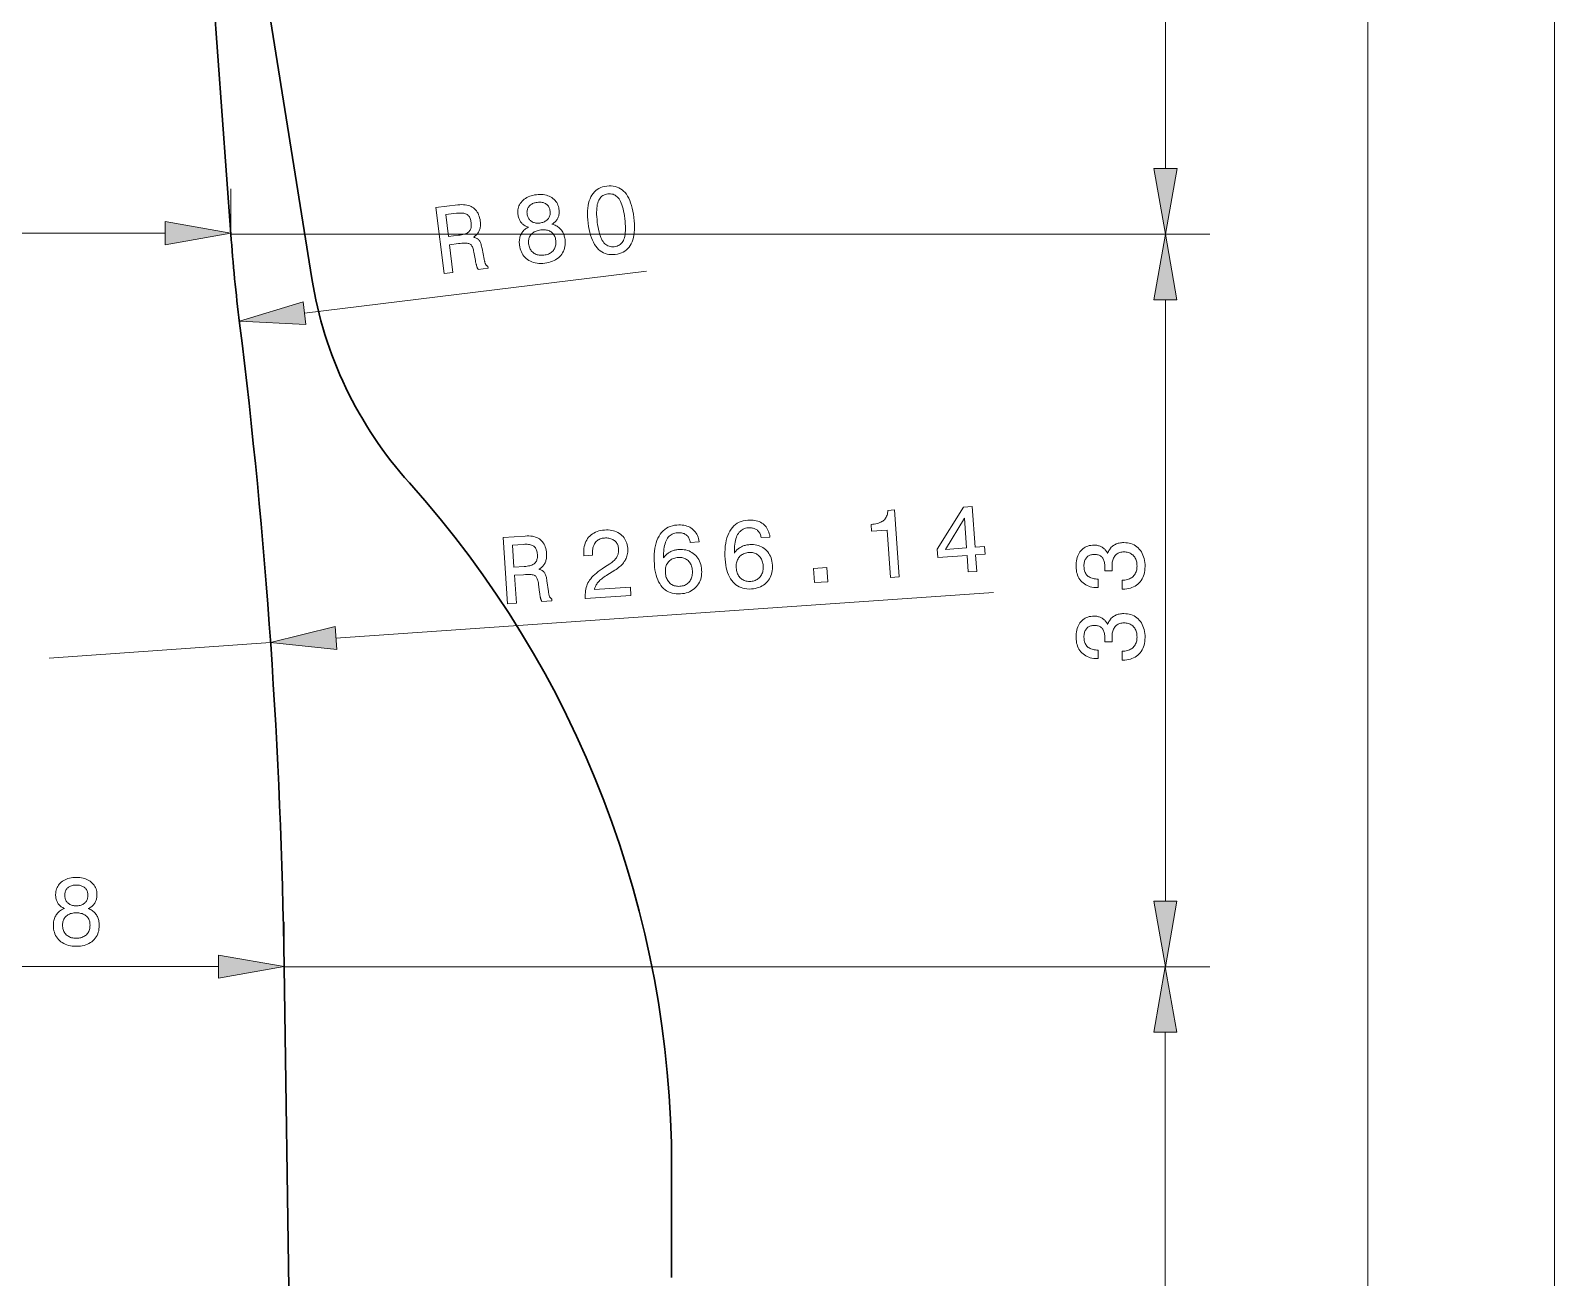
# Model space of a CAD drawing. Extents: x 0 to 297, y 0 to 547.
# Drawn here: x 151.6 to 220.2, y 246.9 to 303 of the extents above; entities that cross this region are included whole.
import ezdxf

# ---------------------------------------------------------------- set-up
doc = ezdxf.new("R2010")
doc.units = 0

msp = doc.modelspace()

# ---------------------------------------------------------------- linework, layer by layer
at = {"color": 7, "lineweight": 13}
for p, q in [((202.69, 296.812), (202.69, 326.904)), ((211.797, 151.112), (211.797, 326.904)), ((220.21, 147.112), (220.21, 326.904)), ((133.555, 293.901), (157.646, 293.901)), ((160.6, 293.858), (204.685, 293.858)), ((160.6, 293.858), (204.69, 293.858)), ((202.685, 263.812), (202.685, 290.904)), ((165.336, 275.662), (194.94, 277.717)), ((131.155, 260.865), (160.046, 260.865)), ((163, 260.858), (204.685, 260.858)), ((163, 260.858), (204.68, 260.858)), ((202.68, 222.112), (202.68, 257.904))]:
    msp.add_line(p, q, dxfattribs=at)
at = {"color": 7, "lineweight": 30}
for p, q in [((158.25, 325.858), (160.6, 293.858)), ((160.428, 315.858), (164.25, 291.858)), ((163, 260.858), (163.6, 219.158))]:
    msp.add_line(p, q, dxfattribs=at)
at = {"color": 7, "lineweight": 13, "ltscale": 0.051085}
msp.add_line((160.6, 293.858), (160.6, 295.901), dxfattribs=at)
at = {"color": 7, "lineweight": 13, "ltscale": 0.387905}
msp.add_line((163.918, 290.298), (179.318, 292.195), dxfattribs=at)
at = {"color": 7, "lineweight": 13, "ltscale": 0.25}
msp.add_line((152.413, 274.765), (162.389, 275.457), dxfattribs=at)
at = {"color": 7, "lineweight": 13, "ltscale": 0.050185}
msp.add_line((163, 260.858), (163, 262.865), dxfattribs=at)
at = {"color": 7, "lineweight": 30, "ltscale": 0.125}
msp.add_line((180.45, 246.858), (180.45, 251.858), dxfattribs=at)
at = {"color": 7, "lineweight": 13}
for points in [[(202.169, 296.812), (202.69, 293.858), (203.211, 296.812)], [(176.693, 294.353), (176.677, 294.501), (176.668, 294.642), (176.665, 294.777), (176.668, 294.905), (176.677, 295.027), (176.692, 295.142), (176.713, 295.25), (176.741, 295.352), (176.775, 295.447), (176.815, 295.536), (176.861, 295.617), (176.912, 295.692), (176.97, 295.759), (177.033, 295.819), (177.102, 295.871), (177.177, 295.917), (177.258, 295.955), (177.344, 295.985), (177.436, 296.009), (177.534, 296.025), (177.634, 296.033), (177.73, 296.033), (177.821, 296.024), (177.909, 296.007), (177.993, 295.982), (178.072, 295.948), (178.148, 295.906), (178.22, 295.855), (178.288, 295.796), (178.351, 295.728), (178.411, 295.652), (178.466, 295.568), (178.517, 295.476), (178.564, 295.376), (178.606, 295.268), (178.644, 295.152), (178.678, 295.028), (178.708, 294.896), (178.733, 294.756), (178.754, 294.607), (178.769, 294.459), (178.779, 294.317), (178.782, 294.182), (178.78, 294.054), (178.771, 293.932), (178.756, 293.818), (178.735, 293.71), (178.708, 293.609), (178.674, 293.514), (178.635, 293.426), (178.589, 293.346), (178.538, 293.272), (178.481, 293.206), (178.417, 293.147), (178.348, 293.095), (178.273, 293.05), (178.192, 293.012), (178.105, 292.982), (178.012, 292.959), (177.914, 292.943), (177.815, 292.934), (177.72, 292.935), (177.629, 292.943), (177.541, 292.96), (177.458, 292.986), (177.378, 293.02), (177.302, 293.062), (177.23, 293.113), (177.162, 293.172), (177.098, 293.239), (177.037, 293.315), (176.982, 293.399), (176.93, 293.49), (176.883, 293.59), (176.841, 293.697), (176.802, 293.813), (176.768, 293.936), (176.739, 294.067), (176.714, 294.206)], [(170.202, 292.08), (169.836, 295.053), (170.83, 295.176), (170.916, 295.184), (170.999, 295.188), (171.077, 295.186), (171.152, 295.18), (171.224, 295.169), (171.292, 295.153), (171.356, 295.133), (171.416, 295.107), (171.473, 295.077), (171.526, 295.041), (171.576, 295.002), (171.621, 294.957), (171.662, 294.908), (171.699, 294.855), (171.732, 294.797), (171.76, 294.734), (171.785, 294.667), (171.806, 294.596), (171.822, 294.52), (171.834, 294.439), (171.839, 294.391), (171.842, 294.344), (171.843, 294.298), (171.841, 294.253), (171.837, 294.21), (171.831, 294.168), (171.823, 294.127), (171.813, 294.088), (171.8, 294.049), (171.786, 294.012), (171.769, 293.977), (171.75, 293.942), (171.729, 293.909), (171.706, 293.878), (171.681, 293.848), (171.654, 293.819), (171.624, 293.791), (171.593, 293.765), (171.559, 293.74), (171.524, 293.717), (171.557, 293.71), (171.588, 293.702), (171.618, 293.692), (171.646, 293.681), (171.672, 293.669), (171.697, 293.655), (171.719, 293.64), (171.741, 293.623), (171.76, 293.605), (171.778, 293.586), (171.795, 293.564), (171.81, 293.538), (171.826, 293.509), (171.841, 293.477), (171.855, 293.441), (171.868, 293.402), (171.881, 293.359), (171.893, 293.313), (171.905, 293.264), (171.915, 293.211), (172.006, 292.731), (172.012, 292.701), (172.019, 292.672), (172.025, 292.645), (172.032, 292.62), (172.038, 292.597), (172.045, 292.575), (172.052, 292.555), (172.059, 292.537), (172.067, 292.521), (172.074, 292.506), (172.082, 292.492), (172.091, 292.48), (172.1, 292.468), (172.11, 292.456), (172.12, 292.446), (172.131, 292.437), (172.142, 292.428), (172.154, 292.42), (172.167, 292.413), (172.18, 292.406), (172.19, 292.325), (171.74, 292.269), (171.733, 292.279), (171.726, 292.289), (171.72, 292.3), (171.713, 292.313), (171.706, 292.326), (171.7, 292.34), (171.693, 292.356), (171.687, 292.372), (171.681, 292.389), (171.674, 292.408), (171.668, 292.427), (171.662, 292.448), (171.656, 292.47), (171.65, 292.494), (171.644, 292.519), (171.638, 292.545), (171.632, 292.573), (171.625, 292.601), (171.619, 292.632), (171.613, 292.664), (171.545, 293.046), (171.534, 293.102), (171.521, 293.153), (171.508, 293.2), (171.493, 293.243), (171.477, 293.281), (171.46, 293.316), (171.441, 293.346), (171.422, 293.371), (171.401, 293.393), (171.379, 293.41), (171.353, 293.424), (171.322, 293.435), (171.284, 293.444), (171.24, 293.45), (171.191, 293.454), (171.135, 293.455), (171.074, 293.454), (171.006, 293.45), (170.933, 293.443), (170.853, 293.434), (170.445, 293.384), (170.6, 292.129)], [(174, 294.175), (173.959, 294.189), (173.921, 294.204), (173.884, 294.221), (173.848, 294.24), (173.815, 294.26), (173.783, 294.281), (173.754, 294.304), (173.726, 294.329), (173.699, 294.355), (173.675, 294.383), (173.652, 294.413), (173.632, 294.444), (173.613, 294.476), (173.595, 294.511), (173.58, 294.547), (173.566, 294.584), (173.554, 294.624), (173.544, 294.665), (173.536, 294.707), (173.53, 294.752), (173.524, 294.819), (173.524, 294.884), (173.529, 294.948), (173.54, 295.009), (173.556, 295.069), (173.577, 295.127), (173.604, 295.182), (173.637, 295.236), (173.674, 295.288), (173.718, 295.338), (173.766, 295.385), (173.817, 295.428), (173.872, 295.467), (173.931, 295.503), (173.993, 295.534), (174.059, 295.562), (174.129, 295.586), (174.202, 295.606), (174.279, 295.622), (174.36, 295.634), (174.441, 295.642), (174.52, 295.645), (174.596, 295.643), (174.67, 295.637), (174.741, 295.626), (174.809, 295.611), (174.874, 295.591), (174.937, 295.566), (174.997, 295.537), (175.055, 295.503), (175.108, 295.465), (175.157, 295.423), (175.202, 295.379), (175.241, 295.331), (175.276, 295.281), (175.306, 295.227), (175.331, 295.17), (175.351, 295.109), (175.366, 295.046), (175.377, 294.979), (175.382, 294.934), (175.384, 294.891), (175.385, 294.848), (175.383, 294.807), (175.379, 294.767), (175.373, 294.728), (175.365, 294.69), (175.355, 294.654), (175.343, 294.619), (175.328, 294.585), (175.312, 294.552), (175.293, 294.52), (175.272, 294.49), (175.249, 294.46), (175.223, 294.432), (175.196, 294.404), (175.166, 294.378), (175.134, 294.353), (175.1, 294.329), (175.063, 294.306), (175.113, 294.292), (175.161, 294.276), (175.207, 294.258), (175.251, 294.238), (175.292, 294.215), (175.331, 294.191), (175.369, 294.163), (175.404, 294.134), (175.436, 294.103), (175.467, 294.069), (175.496, 294.033), (175.522, 293.995), (175.546, 293.954), (175.567, 293.912), (175.587, 293.868), (175.604, 293.822), (175.618, 293.774), (175.631, 293.724), (175.641, 293.672), (175.649, 293.617), (175.657, 293.533), (175.658, 293.451), (175.654, 293.373), (175.644, 293.297), (175.627, 293.223), (175.605, 293.153), (175.577, 293.085), (175.543, 293.02), (175.502, 292.958), (175.456, 292.899), (175.405, 292.843), (175.349, 292.792), (175.288, 292.746), (175.224, 292.704), (175.154, 292.667), (175.08, 292.635), (175.002, 292.607), (174.919, 292.584), (174.831, 292.565), (174.74, 292.552), (174.647, 292.543), (174.558, 292.54), (174.472, 292.542), (174.389, 292.55), (174.31, 292.563), (174.233, 292.583), (174.16, 292.607), (174.091, 292.638), (174.024, 292.673), (173.961, 292.715), (173.902, 292.761), (173.848, 292.812), (173.799, 292.866), (173.756, 292.925), (173.717, 292.988), (173.684, 293.055), (173.655, 293.126), (173.632, 293.202), (173.614, 293.281), (173.601, 293.365), (173.595, 293.42), (173.592, 293.473), (173.592, 293.524), (173.595, 293.575), (173.6, 293.624), (173.608, 293.671), (173.619, 293.717), (173.633, 293.762), (173.649, 293.805), (173.668, 293.847), (173.689, 293.887), (173.713, 293.926), (173.74, 293.963), (173.769, 293.998), (173.801, 294.032), (173.836, 294.064), (173.873, 294.094), (173.913, 294.123), (173.955, 294.149)], [(173.942, 294.769), (173.948, 294.727), (173.958, 294.687), (173.969, 294.65), (173.984, 294.614), (174.001, 294.581), (174.021, 294.549), (174.043, 294.519), (174.068, 294.492), (174.095, 294.466), (174.125, 294.443), (174.158, 294.422), (174.191, 294.404), (174.227, 294.388), (174.263, 294.376), (174.302, 294.366), (174.342, 294.359), (174.383, 294.355), (174.426, 294.354), (174.471, 294.355), (174.517, 294.359), (174.563, 294.366), (174.607, 294.376), (174.649, 294.388), (174.688, 294.402), (174.726, 294.418), (174.761, 294.437), (174.793, 294.458), (174.824, 294.482), (174.852, 294.507), (174.879, 294.536), (174.902, 294.566), (174.923, 294.597), (174.94, 294.63), (174.955, 294.664), (174.966, 294.699), (174.974, 294.736), (174.98, 294.774), (174.982, 294.814), (174.981, 294.854), (174.978, 294.896), (174.971, 294.938), (174.962, 294.977), (174.95, 295.015), (174.936, 295.05), (174.92, 295.083), (174.9, 295.113), (174.879, 295.142), (174.854, 295.169), (174.827, 295.193), (174.798, 295.215), (174.767, 295.235), (174.733, 295.252), (174.698, 295.266), (174.661, 295.278), (174.623, 295.287), (174.582, 295.293), (174.54, 295.296), (174.496, 295.297), (174.45, 295.295), (174.402, 295.291), (174.355, 295.284), (174.311, 295.274), (174.268, 295.263), (174.229, 295.249), (174.191, 295.233), (174.156, 295.215), (174.123, 295.195), (174.092, 295.173), (174.064, 295.148), (174.039, 295.121), (174.015, 295.093), (173.995, 295.063), (173.978, 295.031), (173.964, 294.998), (173.953, 294.964), (173.945, 294.928), (173.939, 294.89), (173.937, 294.851), (173.938, 294.811)], [(177.103, 294.404), (177.119, 294.284), (177.138, 294.172), (177.158, 294.066), (177.181, 293.967), (177.206, 293.876), (177.233, 293.791), (177.263, 293.713), (177.295, 293.642), (177.328, 293.579), (177.364, 293.522), (177.403, 293.471), (177.444, 293.427), (177.488, 293.389), (177.535, 293.357), (177.584, 293.331), (177.636, 293.312), (177.69, 293.298), (177.748, 293.291), (177.808, 293.289), (177.87, 293.294), (177.933, 293.305), (177.991, 293.32), (178.045, 293.341), (178.095, 293.368), (178.14, 293.399), (178.182, 293.436), (178.219, 293.478), (178.252, 293.525), (178.281, 293.577), (178.305, 293.634), (178.326, 293.698), (178.343, 293.768), (178.356, 293.844), (178.365, 293.926), (178.371, 294.015), (178.373, 294.111), (178.37, 294.213), (178.365, 294.321), (178.355, 294.435), (178.342, 294.557), (178.325, 294.678), (178.307, 294.792), (178.286, 294.898), (178.263, 294.998), (178.238, 295.09), (178.211, 295.175), (178.182, 295.253), (178.151, 295.324), (178.118, 295.388), (178.082, 295.444), (178.045, 295.494), (178.004, 295.538), (177.96, 295.576), (177.914, 295.607), (177.865, 295.633), (177.813, 295.652), (177.759, 295.665), (177.701, 295.673), (177.641, 295.674), (177.578, 295.669), (177.516, 295.658), (177.458, 295.643), (177.404, 295.621), (177.355, 295.595), (177.309, 295.563), (177.267, 295.526), (177.23, 295.484), (177.197, 295.436), (177.167, 295.384), (177.142, 295.325), (177.121, 295.261), (177.104, 295.191), (177.09, 295.115), (177.081, 295.032), (177.075, 294.943), (177.073, 294.848), (177.074, 294.746), (177.08, 294.638), (177.09, 294.524)], [(170.764, 294.798), (170.279, 294.738), (170.401, 293.748), (170.859, 293.805), (170.926, 293.814), (170.99, 293.826), (171.048, 293.839), (171.102, 293.853), (171.152, 293.87), (171.197, 293.888), (171.237, 293.909), (171.274, 293.931), (171.305, 293.954), (171.332, 293.98), (171.355, 294.008), (171.375, 294.038), (171.392, 294.071), (171.406, 294.107), (171.417, 294.146), (171.424, 294.187), (171.429, 294.231), (171.43, 294.278), (171.428, 294.328), (171.423, 294.38), (171.415, 294.431), (171.405, 294.479), (171.393, 294.523), (171.378, 294.564), (171.361, 294.602), (171.342, 294.636), (171.32, 294.667), (171.296, 294.695), (171.269, 294.72), (171.241, 294.741), (171.209, 294.759), (171.173, 294.774), (171.135, 294.787), (171.092, 294.797), (171.046, 294.804), (170.997, 294.808), (170.944, 294.81), (170.888, 294.808), (170.828, 294.804)], [(157.646, 293.38), (160.6, 293.901), (157.646, 294.422)], [(174.012, 293.424), (174.02, 293.371), (174.031, 293.321), (174.045, 293.273), (174.063, 293.228), (174.083, 293.186), (174.106, 293.146), (174.132, 293.109), (174.162, 293.075), (174.194, 293.043), (174.229, 293.014), (174.267, 292.989), (174.307, 292.966), (174.348, 292.947), (174.392, 292.932), (174.437, 292.92), (174.485, 292.911), (174.535, 292.906), (174.586, 292.904), (174.64, 292.906), (174.695, 292.911), (174.751, 292.92), (174.803, 292.931), (174.853, 292.945), (174.901, 292.962), (174.945, 292.982), (174.986, 293.005), (175.025, 293.031), (175.061, 293.059), (175.094, 293.091), (175.125, 293.125), (175.152, 293.161), (175.175, 293.2), (175.195, 293.24), (175.212, 293.282), (175.225, 293.326), (175.234, 293.372), (175.24, 293.42), (175.242, 293.47), (175.241, 293.521), (175.236, 293.575), (175.228, 293.624), (175.217, 293.671), (175.204, 293.716), (175.187, 293.757), (175.167, 293.797), (175.144, 293.833), (175.119, 293.868), (175.09, 293.9), (175.058, 293.929), (175.023, 293.956), (174.986, 293.979), (174.947, 294), (174.905, 294.017), (174.861, 294.031), (174.816, 294.042), (174.768, 294.05), (174.718, 294.054), (174.666, 294.055), (174.612, 294.053), (174.555, 294.048), (174.5, 294.039), (174.447, 294.028), (174.397, 294.015), (174.35, 293.998), (174.306, 293.979), (174.264, 293.958), (174.225, 293.934), (174.189, 293.907), (174.156, 293.877), (174.126, 293.845), (174.098, 293.811), (174.075, 293.775), (174.055, 293.737), (174.038, 293.697), (174.025, 293.656), (174.015, 293.613), (174.009, 293.568), (174.006, 293.522), (174.007, 293.474)], [(203.206, 290.904), (202.685, 293.858), (202.164, 290.904)], [(163.854, 290.815), (160.986, 289.937), (163.982, 289.781)], [(190.301, 278.397), (190.153, 280.526), (189.455, 280.477), (189.434, 280.782), (189.509, 280.79), (189.579, 280.8), (189.646, 280.812), (189.708, 280.827), (189.766, 280.844), (189.821, 280.863), (189.871, 280.885), (189.917, 280.909), (189.958, 280.935), (189.996, 280.964), (190.03, 280.995), (190.061, 281.029), (190.088, 281.067), (190.112, 281.107), (190.133, 281.151), (190.151, 281.198), (190.166, 281.248), (190.177, 281.301), (190.186, 281.357), (190.191, 281.416), (190.483, 281.436), (190.692, 278.424)], [(193.805, 278.64), (193.753, 279.381), (192.439, 279.289), (192.413, 279.668), (193.597, 281.566), (193.989, 281.593), (194.116, 279.752), (194.543, 279.782), (194.567, 279.437), (194.14, 279.407), (194.192, 278.667)], [(181.688, 279.993), (181.293, 279.965), (181.284, 280.011), (181.273, 280.053), (181.26, 280.094), (181.244, 280.132), (181.227, 280.168), (181.207, 280.201), (181.185, 280.232), (181.161, 280.261), (181.135, 280.287), (181.106, 280.311), (181.076, 280.332), (181.044, 280.351), (181.009, 280.367), (180.973, 280.381), (180.935, 280.392), (180.895, 280.4), (180.854, 280.406), (180.81, 280.409), (180.764, 280.409), (180.717, 280.407), (180.653, 280.4), (180.593, 280.388), (180.536, 280.37), (180.482, 280.348), (180.432, 280.32), (180.385, 280.287), (180.342, 280.249), (180.302, 280.205), (180.266, 280.157), (180.233, 280.103), (180.204, 280.044), (180.177, 279.98), (180.154, 279.91), (180.135, 279.835), (180.118, 279.755), (180.105, 279.669), (180.095, 279.578), (180.089, 279.482), (180.086, 279.38), (180.086, 279.273), (180.109, 279.306), (180.134, 279.338), (180.16, 279.369), (180.187, 279.398), (180.216, 279.425), (180.246, 279.451), (180.277, 279.476), (180.309, 279.499), (180.342, 279.52), (180.377, 279.54), (180.412, 279.559), (180.449, 279.576), (180.487, 279.591), (180.525, 279.605), (180.565, 279.617), (180.606, 279.627), (180.647, 279.636), (180.69, 279.643), (180.733, 279.649), (180.778, 279.653), (180.861, 279.656), (180.942, 279.653), (181.02, 279.645), (181.095, 279.631), (181.167, 279.611), (181.237, 279.586), (181.304, 279.555), (181.367, 279.519), (181.428, 279.476), (181.487, 279.428), (181.541, 279.376), (181.59, 279.319), (181.634, 279.259), (181.673, 279.195), (181.707, 279.126), (181.736, 279.055), (181.76, 278.979), (181.779, 278.899), (181.793, 278.816), (181.801, 278.729), (181.805, 278.641), (181.802, 278.556), (181.794, 278.474), (181.779, 278.396), (181.759, 278.32), (181.733, 278.247), (181.702, 278.177), (181.664, 278.11), (181.62, 278.046), (181.571, 277.985), (181.517, 277.928), (181.459, 277.876), (181.397, 277.83), (181.331, 277.789), (181.261, 277.753), (181.188, 277.723), (181.11, 277.698), (181.029, 277.678), (180.944, 277.664), (180.855, 277.655), (180.752, 277.651), (180.654, 277.655), (180.56, 277.667), (180.47, 277.687), (180.385, 277.714), (180.304, 277.748), (180.227, 277.79), (180.155, 277.84), (180.088, 277.898), (180.024, 277.963), (179.966, 278.035), (179.913, 278.114), (179.865, 278.2), (179.822, 278.293), (179.784, 278.393), (179.751, 278.499), (179.724, 278.612), (179.701, 278.732), (179.684, 278.859), (179.672, 278.993), (179.664, 279.15), (179.663, 279.301), (179.668, 279.444), (179.679, 279.581), (179.697, 279.711), (179.721, 279.834), (179.752, 279.95), (179.789, 280.059), (179.833, 280.162), (179.883, 280.258), (179.939, 280.346), (180.001, 280.425), (180.068, 280.496), (180.14, 280.559), (180.217, 280.613), (180.301, 280.658), (180.389, 280.695), (180.483, 280.724), (180.582, 280.744), (180.686, 280.756), (180.77, 280.76), (180.851, 280.759), (180.928, 280.753), (181.002, 280.743), (181.072, 280.728), (181.139, 280.709), (181.203, 280.685), (181.264, 280.657), (181.322, 280.624), (181.376, 280.586), (181.426, 280.544), (181.472, 280.499), (181.514, 280.449), (181.551, 280.396), (181.585, 280.338), (181.614, 280.277), (181.639, 280.212), (181.66, 280.143), (181.676, 280.07)], [(184.879, 280.214), (184.483, 280.187), (184.474, 280.232), (184.463, 280.275), (184.45, 280.315), (184.435, 280.353), (184.417, 280.389), (184.397, 280.422), (184.375, 280.453), (184.351, 280.482), (184.325, 280.508), (184.297, 280.532), (184.266, 280.554), (184.234, 280.572), (184.2, 280.589), (184.164, 280.602), (184.126, 280.613), (184.086, 280.621), (184.044, 280.627), (184, 280.63), (183.955, 280.631), (183.908, 280.629), (183.844, 280.622), (183.783, 280.609), (183.726, 280.592), (183.673, 280.569), (183.622, 280.541), (183.576, 280.508), (183.533, 280.47), (183.493, 280.427), (183.456, 280.378), (183.424, 280.325), (183.394, 280.266), (183.368, 280.201), (183.345, 280.132), (183.325, 280.057), (183.309, 279.976), (183.296, 279.891), (183.286, 279.8), (183.279, 279.703), (183.276, 279.602), (183.276, 279.495), (183.3, 279.528), (183.325, 279.56), (183.351, 279.59), (183.378, 279.619), (183.406, 279.647), (183.436, 279.673), (183.467, 279.697), (183.499, 279.72), (183.533, 279.742), (183.567, 279.762), (183.603, 279.78), (183.64, 279.797), (183.677, 279.813), (183.716, 279.826), (183.756, 279.838), (183.796, 279.849), (183.838, 279.858), (183.88, 279.865), (183.924, 279.87), (183.968, 279.874), (184.052, 279.877), (184.133, 279.875), (184.211, 279.867), (184.286, 279.853), (184.358, 279.833), (184.427, 279.808), (184.494, 279.777), (184.558, 279.74), (184.619, 279.698), (184.677, 279.65), (184.731, 279.597), (184.781, 279.541), (184.825, 279.48), (184.864, 279.416), (184.898, 279.348), (184.927, 279.276), (184.951, 279.2), (184.969, 279.121), (184.983, 279.037), (184.992, 278.95), (184.995, 278.862), (184.993, 278.778), (184.984, 278.696), (184.97, 278.617), (184.95, 278.541), (184.924, 278.468), (184.892, 278.398), (184.854, 278.331), (184.811, 278.267), (184.761, 278.206), (184.707, 278.149), (184.649, 278.097), (184.587, 278.051), (184.521, 278.01), (184.452, 277.974), (184.378, 277.944), (184.301, 277.919), (184.22, 277.9), (184.135, 277.885), (184.046, 277.876), (183.943, 277.873), (183.844, 277.877), (183.75, 277.889), (183.66, 277.908), (183.575, 277.935), (183.494, 277.97), (183.418, 278.012), (183.346, 278.062), (183.278, 278.119), (183.215, 278.184), (183.157, 278.257), (183.103, 278.336), (183.055, 278.422), (183.012, 278.514), (182.974, 278.614), (182.942, 278.72), (182.914, 278.834), (182.892, 278.954), (182.875, 279.081), (182.862, 279.214), (182.854, 279.372), (182.853, 279.522), (182.858, 279.666), (182.869, 279.802), (182.887, 279.932), (182.912, 280.055), (182.943, 280.171), (182.98, 280.281), (183.023, 280.383), (183.074, 280.479), (183.13, 280.567), (183.191, 280.647), (183.258, 280.718), (183.33, 280.78), (183.408, 280.834), (183.491, 280.88), (183.579, 280.917), (183.673, 280.946), (183.772, 280.966), (183.877, 280.977), (183.961, 280.981), (184.041, 280.98), (184.118, 280.975), (184.192, 280.965), (184.263, 280.95), (184.33, 280.931), (184.394, 280.907), (184.455, 280.878), (184.512, 280.845), (184.566, 280.808), (184.616, 280.766), (184.662, 280.72), (184.704, 280.67), (184.742, 280.617), (184.775, 280.56), (184.805, 280.498), (184.829, 280.433), (184.85, 280.364), (184.867, 280.291)], [(192.777, 279.659), (193.729, 279.726), (193.636, 281.065)], [(173.065, 277.201), (172.857, 280.189), (173.856, 280.259), (173.943, 280.262), (174.025, 280.262), (174.104, 280.256), (174.178, 280.246), (174.249, 280.231), (174.316, 280.212), (174.379, 280.188), (174.438, 280.159), (174.493, 280.126), (174.544, 280.088), (174.592, 280.045), (174.634, 279.998), (174.673, 279.947), (174.707, 279.892), (174.737, 279.832), (174.762, 279.768), (174.783, 279.7), (174.8, 279.628), (174.812, 279.551), (174.82, 279.47), (174.822, 279.421), (174.822, 279.374), (174.821, 279.328), (174.817, 279.284), (174.811, 279.241), (174.802, 279.199), (174.792, 279.159), (174.78, 279.12), (174.765, 279.082), (174.749, 279.046), (174.73, 279.012), (174.71, 278.978), (174.687, 278.947), (174.662, 278.916), (174.635, 278.887), (174.607, 278.86), (174.576, 278.834), (174.543, 278.81), (174.508, 278.787), (174.471, 278.765), (174.504, 278.757), (174.535, 278.747), (174.564, 278.736), (174.591, 278.723), (174.617, 278.709), (174.641, 278.694), (174.663, 278.678), (174.683, 278.66), (174.701, 278.641), (174.718, 278.62), (174.734, 278.598), (174.748, 278.571), (174.762, 278.542), (174.775, 278.509), (174.787, 278.472), (174.798, 278.432), (174.809, 278.389), (174.819, 278.342), (174.827, 278.292), (174.836, 278.239), (174.901, 277.755), (174.905, 277.725), (174.91, 277.696), (174.915, 277.669), (174.92, 277.643), (174.926, 277.619), (174.931, 277.597), (174.937, 277.577), (174.943, 277.559), (174.95, 277.542), (174.957, 277.526), (174.964, 277.513), (174.972, 277.499), (174.98, 277.487), (174.989, 277.475), (174.999, 277.464), (175.009, 277.454), (175.02, 277.445), (175.032, 277.436), (175.044, 277.429), (175.057, 277.421), (175.063, 277.339), (174.611, 277.308), (174.604, 277.318), (174.598, 277.329), (174.592, 277.34), (174.585, 277.353), (174.58, 277.367), (174.574, 277.381), (174.568, 277.397), (174.563, 277.414), (174.557, 277.431), (174.552, 277.45), (174.547, 277.47), (174.542, 277.491), (174.537, 277.513), (174.532, 277.537), (174.527, 277.562), (174.523, 277.589), (174.518, 277.617), (174.514, 277.646), (174.509, 277.677), (174.505, 277.709), (174.457, 278.094), (174.449, 278.15), (174.439, 278.202), (174.428, 278.25), (174.415, 278.293), (174.402, 278.333), (174.386, 278.368), (174.369, 278.399), (174.351, 278.426), (174.332, 278.448), (174.31, 278.466), (174.286, 278.482), (174.255, 278.495), (174.217, 278.505), (174.174, 278.514), (174.125, 278.52), (174.07, 278.524), (174.008, 278.526), (173.94, 278.526), (173.867, 278.523), (173.787, 278.519), (173.377, 278.49), (173.464, 277.228)], [(176.565, 277.444), (176.564, 277.456), (176.56, 277.544), (176.561, 277.629), (176.565, 277.711), (176.574, 277.79), (176.588, 277.867), (176.605, 277.941), (176.627, 278.013), (176.653, 278.082), (176.684, 278.148), (176.719, 278.212), (176.759, 278.275), (176.806, 278.337), (176.86, 278.401), (176.92, 278.464), (176.988, 278.528), (177.061, 278.593), (177.142, 278.657), (177.229, 278.722), (177.322, 278.788), (177.422, 278.854), (177.667, 279.01), (177.71, 279.038), (177.751, 279.067), (177.788, 279.096), (177.824, 279.126), (177.856, 279.156), (177.887, 279.186), (177.914, 279.217), (177.94, 279.248), (177.962, 279.28), (177.982, 279.312), (178, 279.345), (178.016, 279.379), (178.029, 279.413), (178.04, 279.449), (178.05, 279.485), (178.056, 279.523), (178.061, 279.561), (178.064, 279.601), (178.064, 279.641), (178.062, 279.682), (178.057, 279.729), (178.049, 279.773), (178.038, 279.815), (178.024, 279.856), (178.007, 279.894), (177.986, 279.93), (177.963, 279.964), (177.936, 279.997), (177.906, 280.027), (177.873, 280.055), (177.837, 280.08), (177.799, 280.102), (177.76, 280.122), (177.718, 280.138), (177.675, 280.151), (177.629, 280.161), (177.581, 280.168), (177.532, 280.172), (177.48, 280.173), (177.426, 280.17), (177.373, 280.165), (177.323, 280.156), (177.275, 280.143), (177.23, 280.127), (177.187, 280.107), (177.146, 280.084), (177.109, 280.057), (177.074, 280.027), (177.041, 279.993), (177.011, 279.956), (176.984, 279.915), (176.96, 279.872), (176.94, 279.827), (176.923, 279.778), (176.909, 279.728), (176.898, 279.674), (176.891, 279.619), (176.887, 279.56), (176.887, 279.499), (176.89, 279.436), (176.892, 279.4), (176.501, 279.373), (176.497, 279.434), (176.493, 279.527), (176.495, 279.616), (176.502, 279.702), (176.516, 279.784), (176.535, 279.863), (176.559, 279.938), (176.589, 280.009), (176.625, 280.077), (176.667, 280.142), (176.714, 280.202), (176.766, 280.259), (176.822, 280.31), (176.883, 280.356), (176.948, 280.396), (177.017, 280.432), (177.09, 280.462), (177.167, 280.487), (177.249, 280.506), (177.334, 280.521), (177.424, 280.53), (177.511, 280.533), (177.595, 280.532), (177.676, 280.525), (177.753, 280.513), (177.828, 280.496), (177.9, 280.474), (177.968, 280.446), (178.034, 280.414), (178.096, 280.376), (178.156, 280.333), (178.211, 280.286), (178.261, 280.235), (178.306, 280.181), (178.345, 280.124), (178.38, 280.063), (178.409, 279.998), (178.433, 279.931), (178.451, 279.859), (178.465, 279.785), (178.473, 279.706), (178.475, 279.645), (178.475, 279.585), (178.471, 279.527), (178.464, 279.469), (178.453, 279.414), (178.439, 279.359), (178.422, 279.306), (178.401, 279.254), (178.378, 279.203), (178.351, 279.154), (178.32, 279.105), (178.286, 279.058), (178.249, 279.012), (178.208, 278.967), (178.164, 278.923), (178.116, 278.88), (178.065, 278.837), (178.01, 278.796), (177.952, 278.756), (177.891, 278.717), (177.647, 278.571), (177.58, 278.529), (177.516, 278.488), (177.457, 278.448), (177.402, 278.409), (177.351, 278.372), (177.303, 278.335), (177.26, 278.299), (177.221, 278.264), (177.185, 278.23), (177.154, 278.197), (177.126, 278.164), (177.1, 278.131), (177.076, 278.097), (177.055, 278.062), (177.035, 278.027), (177.018, 277.992), (177.003, 277.956), (176.99, 277.919), (176.979, 277.882), (176.971, 277.844), (178.594, 277.956), (178.62, 277.586)], [(173.77, 279.885), (173.282, 279.851), (173.351, 278.856), (173.812, 278.888), (173.88, 278.894), (173.944, 278.902), (174.003, 278.912), (174.058, 278.924), (174.108, 278.938), (174.154, 278.954), (174.196, 278.972), (174.233, 278.992), (174.266, 279.014), (174.294, 279.038), (174.319, 279.064), (174.34, 279.094), (174.359, 279.126), (174.375, 279.161), (174.387, 279.199), (174.397, 279.24), (174.404, 279.284), (174.408, 279.331), (174.408, 279.38), (174.406, 279.432), (174.401, 279.484), (174.394, 279.532), (174.384, 279.577), (174.371, 279.619), (174.356, 279.658), (174.339, 279.693), (174.318, 279.725), (174.296, 279.754), (174.271, 279.78), (174.243, 279.803), (174.212, 279.822), (174.178, 279.84), (174.14, 279.854), (174.098, 279.866), (174.052, 279.876), (174.003, 279.883), (173.951, 279.887), (173.894, 279.889), (173.834, 279.888)], [(184.576, 278.917), (184.57, 278.974), (184.562, 279.029), (184.55, 279.081), (184.535, 279.13), (184.517, 279.177), (184.496, 279.221), (184.472, 279.263), (184.445, 279.302), (184.415, 279.339), (184.381, 279.373), (184.346, 279.403), (184.308, 279.431), (184.269, 279.454), (184.228, 279.474), (184.185, 279.49), (184.141, 279.503), (184.094, 279.512), (184.046, 279.518), (183.996, 279.519), (183.945, 279.518), (183.887, 279.512), (183.832, 279.503), (183.78, 279.491), (183.731, 279.475), (183.685, 279.456), (183.641, 279.434), (183.6, 279.409), (183.562, 279.38), (183.527, 279.348), (183.495, 279.313), (183.466, 279.275), (183.44, 279.235), (183.418, 279.192), (183.399, 279.147), (183.384, 279.1), (183.372, 279.05), (183.364, 278.998), (183.359, 278.944), (183.358, 278.887), (183.36, 278.828), (183.366, 278.77), (183.375, 278.713), (183.387, 278.66), (183.402, 278.609), (183.42, 278.561), (183.442, 278.516), (183.466, 278.474), (183.494, 278.434), (183.525, 278.397), (183.559, 278.362), (183.595, 278.331), (183.634, 278.304), (183.675, 278.28), (183.717, 278.26), (183.762, 278.243), (183.809, 278.231), (183.858, 278.222), (183.909, 278.216), (183.963, 278.215), (184.018, 278.217), (184.071, 278.222), (184.121, 278.231), (184.169, 278.244), (184.215, 278.26), (184.258, 278.279), (184.3, 278.302), (184.339, 278.329), (184.375, 278.359), (184.41, 278.392), (184.442, 278.429), (184.471, 278.469), (184.496, 278.51), (184.519, 278.554), (184.537, 278.6), (184.552, 278.648), (184.564, 278.697), (184.572, 278.749), (184.577, 278.803), (184.578, 278.859)], [(200.744, 277.868), (200.744, 278.266), (200.806, 278.269), (200.865, 278.275), (200.921, 278.284), (200.975, 278.297), (201.025, 278.313), (201.073, 278.332), (201.117, 278.354), (201.159, 278.379), (201.198, 278.408), (201.235, 278.44), (201.268, 278.475), (201.297, 278.512), (201.323, 278.553), (201.346, 278.595), (201.365, 278.641), (201.381, 278.689), (201.393, 278.74), (201.402, 278.794), (201.407, 278.85), (201.409, 278.909), (201.407, 278.967), (201.402, 279.022), (201.394, 279.075), (201.383, 279.125), (201.369, 279.173), (201.352, 279.218), (201.331, 279.261), (201.307, 279.301), (201.28, 279.339), (201.25, 279.374), (201.218, 279.406), (201.182, 279.435), (201.145, 279.46), (201.105, 279.483), (201.063, 279.501), (201.018, 279.516), (200.971, 279.528), (200.922, 279.537), (200.87, 279.542), (200.816, 279.544), (200.767, 279.542), (200.72, 279.537), (200.676, 279.529), (200.633, 279.517), (200.593, 279.502), (200.555, 279.483), (200.519, 279.461), (200.486, 279.436), (200.454, 279.408), (200.425, 279.376), (200.398, 279.341), (200.375, 279.304), (200.354, 279.263), (200.335, 279.22), (200.32, 279.174), (200.307, 279.126), (200.297, 279.075), (200.29, 279.021), (200.286, 278.964), (200.285, 278.905), (200.285, 278.896), (200.285, 278.888), (200.285, 278.879), (200.285, 278.87), (200.285, 278.862), (200.286, 278.853), (200.286, 278.844), (200.286, 278.835), (200.287, 278.826), (200.287, 278.816), (200.287, 278.807), (200.288, 278.797), (200.288, 278.786), (200.289, 278.774), (200.29, 278.763), (200.29, 278.75), (200.291, 278.737), (200.292, 278.723), (200.292, 278.709), (200.293, 278.694), (199.954, 278.694), (199.954, 278.703), (199.955, 278.712), (199.955, 278.721), (199.955, 278.73), (199.956, 278.739), (199.956, 278.748), (199.956, 278.757), (199.957, 278.766), (199.957, 278.774), (199.957, 278.783), (199.957, 278.791), (199.957, 278.799), (199.958, 278.807), (199.958, 278.815), (199.958, 278.823), (199.958, 278.831), (199.958, 278.838), (199.958, 278.846), (199.958, 278.853), (199.958, 278.861), (199.957, 278.917), (199.953, 278.971), (199.948, 279.022), (199.94, 279.069), (199.929, 279.114), (199.917, 279.155), (199.902, 279.194), (199.885, 279.23), (199.865, 279.262), (199.843, 279.292), (199.819, 279.318), (199.792, 279.342), (199.763, 279.363), (199.732, 279.381), (199.698, 279.397), (199.662, 279.409), (199.623, 279.419), (199.582, 279.426), (199.538, 279.43), (199.492, 279.432), (199.448, 279.431), (199.405, 279.426), (199.365, 279.42), (199.327, 279.41), (199.291, 279.398), (199.257, 279.383), (199.225, 279.365), (199.195, 279.345), (199.168, 279.322), (199.142, 279.296), (199.119, 279.268), (199.098, 279.237), (199.08, 279.204), (199.064, 279.168), (199.05, 279.13), (199.039, 279.09), (199.031, 279.047), (199.025, 279.002), (199.021, 278.955), (199.02, 278.905), (199.022, 278.849), (199.026, 278.796), (199.035, 278.745), (199.046, 278.698), (199.061, 278.653), (199.078, 278.61), (199.099, 278.571), (199.124, 278.534), (199.151, 278.501), (199.182, 278.469), (199.216, 278.441), (199.253, 278.416), (199.293, 278.394), (199.336, 278.374), (199.383, 278.358), (199.432, 278.345), (199.484, 278.334), (199.539, 278.327), (199.597, 278.322), (199.659, 278.321), (199.659, 277.937), (199.629, 277.937), (199.543, 277.94), (199.46, 277.947), (199.381, 277.96), (199.305, 277.978), (199.233, 278.001), (199.165, 278.029), (199.1, 278.063), (199.039, 278.101), (198.981, 278.145), (198.927, 278.193), (198.877, 278.246), (198.833, 278.303), (198.794, 278.363), (198.76, 278.427), (198.731, 278.494), (198.708, 278.565), (198.689, 278.639), (198.676, 278.717), (198.668, 278.799), (198.666, 278.884), (198.668, 278.974), (198.674, 279.059), (198.685, 279.141), (198.7, 279.218), (198.719, 279.292), (198.742, 279.361), (198.77, 279.426), (198.802, 279.487), (198.838, 279.544), (198.879, 279.596), (198.923, 279.644), (198.971, 279.687), (199.022, 279.725), (199.076, 279.758), (199.134, 279.786), (199.195, 279.809), (199.259, 279.827), (199.327, 279.839), (199.399, 279.847), (199.473, 279.849), (199.516, 279.848), (199.558, 279.845), (199.598, 279.841), (199.637, 279.834), (199.675, 279.825), (199.711, 279.815), (199.746, 279.802), (199.78, 279.788), (199.813, 279.772), (199.844, 279.753), (199.874, 279.733), (199.903, 279.711), (199.93, 279.688), (199.956, 279.662), (199.98, 279.635), (200.002, 279.605), (200.024, 279.574), (200.043, 279.541), (200.061, 279.506), (200.078, 279.47), (200.097, 279.517), (200.118, 279.562), (200.14, 279.605), (200.165, 279.645), (200.192, 279.683), (200.22, 279.719), (200.251, 279.752), (200.283, 279.783), (200.318, 279.811), (200.354, 279.838), (200.393, 279.862), (200.433, 279.883), (200.475, 279.902), (200.518, 279.918), (200.564, 279.932), (200.611, 279.943), (200.659, 279.952), (200.71, 279.958), (200.762, 279.962), (200.816, 279.963), (200.901, 279.96), (200.982, 279.951), (201.06, 279.937), (201.135, 279.916), (201.206, 279.889), (201.273, 279.857), (201.338, 279.819), (201.398, 279.774), (201.456, 279.724), (201.51, 279.668), (201.559, 279.607), (201.604, 279.542), (201.643, 279.473), (201.677, 279.401), (201.706, 279.324), (201.729, 279.244), (201.748, 279.16), (201.761, 279.072), (201.769, 278.98), (201.771, 278.884), (201.768, 278.793), (201.76, 278.706), (201.747, 278.622), (201.728, 278.543), (201.703, 278.467), (201.673, 278.395), (201.638, 278.326), (201.597, 278.262), (201.551, 278.201), (201.499, 278.144), (201.443, 278.091), (201.383, 278.044), (201.32, 278.003), (201.253, 277.967), (201.182, 277.937), (201.108, 277.912), (201.03, 277.892), (200.948, 277.879), (200.863, 277.87), (200.774, 277.868)], [(181.385, 278.695), (181.38, 278.753), (181.371, 278.807), (181.359, 278.859), (181.344, 278.909), (181.327, 278.956), (181.306, 279), (181.282, 279.042), (181.254, 279.081), (181.224, 279.117), (181.191, 279.151), (181.155, 279.182), (181.118, 279.209), (181.079, 279.233), (181.038, 279.253), (180.995, 279.269), (180.95, 279.282), (180.904, 279.291), (180.856, 279.296), (180.806, 279.298), (180.754, 279.296), (180.697, 279.29), (180.642, 279.281), (180.59, 279.269), (180.541, 279.254), (180.494, 279.235), (180.451, 279.213), (180.41, 279.187), (180.372, 279.159), (180.337, 279.127), (180.304, 279.092), (180.275, 279.054), (180.249, 279.013), (180.227, 278.971), (180.208, 278.926), (180.193, 278.878), (180.181, 278.829), (180.173, 278.777), (180.169, 278.723), (180.168, 278.666), (180.17, 278.607), (180.176, 278.548), (180.185, 278.492), (180.197, 278.439), (180.212, 278.388), (180.23, 278.34), (180.251, 278.295), (180.276, 278.252), (180.304, 278.212), (180.334, 278.175), (180.368, 278.141), (180.405, 278.11), (180.443, 278.082), (180.484, 278.058), (180.527, 278.038), (180.572, 278.022), (180.619, 278.009), (180.668, 278), (180.719, 277.995), (180.772, 277.993), (180.827, 277.995), (180.88, 278.001), (180.93, 278.01), (180.979, 278.022), (181.024, 278.038), (181.068, 278.058), (181.109, 278.081), (181.148, 278.107), (181.185, 278.137), (181.219, 278.171), (181.251, 278.207), (181.28, 278.247), (181.306, 278.289), (181.328, 278.333), (181.347, 278.378), (181.362, 278.426), (181.374, 278.476), (181.382, 278.528), (181.386, 278.582), (181.388, 278.638)], [(186.89, 278.16), (186.845, 278.802), (187.44, 278.843), (187.485, 278.202)], [(200.744, 274.669), (200.744, 275.068), (200.806, 275.071), (200.865, 275.077), (200.921, 275.086), (200.975, 275.099), (201.025, 275.115), (201.073, 275.134), (201.117, 275.156), (201.159, 275.181), (201.198, 275.21), (201.235, 275.242), (201.268, 275.277), (201.297, 275.314), (201.323, 275.354), (201.346, 275.397), (201.365, 275.443), (201.381, 275.491), (201.393, 275.542), (201.402, 275.596), (201.407, 275.652), (201.409, 275.711), (201.407, 275.769), (201.402, 275.824), (201.394, 275.877), (201.383, 275.927), (201.369, 275.975), (201.352, 276.02), (201.331, 276.063), (201.307, 276.103), (201.28, 276.141), (201.25, 276.176), (201.218, 276.208), (201.182, 276.237), (201.145, 276.262), (201.105, 276.284), (201.063, 276.303), (201.018, 276.318), (200.971, 276.33), (200.922, 276.339), (200.87, 276.344), (200.816, 276.345), (200.767, 276.344), (200.72, 276.339), (200.676, 276.33), (200.633, 276.319), (200.593, 276.304), (200.555, 276.285), (200.519, 276.263), (200.486, 276.238), (200.454, 276.21), (200.425, 276.178), (200.398, 276.143), (200.375, 276.105), (200.354, 276.065), (200.335, 276.022), (200.32, 275.976), (200.307, 275.928), (200.297, 275.877), (200.29, 275.823), (200.286, 275.766), (200.285, 275.707), (200.285, 275.698), (200.285, 275.69), (200.285, 275.681), (200.285, 275.672), (200.285, 275.663), (200.286, 275.655), (200.286, 275.646), (200.286, 275.636), (200.287, 275.627), (200.287, 275.618), (200.287, 275.609), (200.288, 275.598), (200.288, 275.588), (200.289, 275.576), (200.29, 275.564), (200.29, 275.552), (200.291, 275.539), (200.292, 275.525), (200.292, 275.511), (200.293, 275.496), (199.954, 275.496), (199.954, 275.505), (199.955, 275.514), (199.955, 275.523), (199.955, 275.532), (199.956, 275.541), (199.956, 275.55), (199.956, 275.559), (199.957, 275.567), (199.957, 275.576), (199.957, 275.584), (199.957, 275.593), (199.957, 275.601), (199.958, 275.609), (199.958, 275.617), (199.958, 275.625), (199.958, 275.633), (199.958, 275.64), (199.958, 275.648), (199.958, 275.655), (199.958, 275.662), (199.957, 275.719), (199.953, 275.773), (199.948, 275.823), (199.94, 275.871), (199.929, 275.916), (199.917, 275.957), (199.902, 275.996), (199.885, 276.031), (199.865, 276.064), (199.843, 276.094), (199.819, 276.12), (199.792, 276.144), (199.763, 276.165), (199.732, 276.183), (199.698, 276.199), (199.662, 276.211), (199.623, 276.221), (199.582, 276.228), (199.538, 276.232), (199.492, 276.234), (199.448, 276.232), (199.405, 276.228), (199.365, 276.221), (199.327, 276.212), (199.291, 276.2), (199.257, 276.185), (199.225, 276.167), (199.195, 276.147), (199.168, 276.124), (199.142, 276.098), (199.119, 276.069), (199.098, 276.039), (199.08, 276.005), (199.064, 275.97), (199.05, 275.932), (199.039, 275.892), (199.031, 275.849), (199.025, 275.804), (199.021, 275.756), (199.02, 275.707), (199.022, 275.651), (199.026, 275.597), (199.035, 275.547), (199.046, 275.499), (199.061, 275.454), (199.078, 275.412), (199.099, 275.373), (199.124, 275.336), (199.151, 275.302), (199.182, 275.271), (199.216, 275.243), (199.253, 275.218), (199.293, 275.195), (199.336, 275.176), (199.383, 275.16), (199.432, 275.146), (199.484, 275.136), (199.539, 275.129), (199.597, 275.124), (199.659, 275.123), (199.659, 274.739), (199.629, 274.739), (199.543, 274.742), (199.46, 274.749), (199.381, 274.762), (199.305, 274.78), (199.233, 274.803), (199.165, 274.831), (199.1, 274.865), (199.039, 274.903), (198.981, 274.946), (198.927, 274.995), (198.877, 275.048), (198.833, 275.105), (198.794, 275.165), (198.76, 275.229), (198.731, 275.296), (198.708, 275.367), (198.689, 275.441), (198.676, 275.519), (198.668, 275.6), (198.666, 275.686), (198.668, 275.775), (198.674, 275.861), (198.685, 275.943), (198.7, 276.02), (198.719, 276.094), (198.742, 276.163), (198.77, 276.228), (198.802, 276.289), (198.838, 276.345), (198.879, 276.398), (198.923, 276.446), (198.971, 276.489), (199.022, 276.527), (199.076, 276.56), (199.134, 276.588), (199.195, 276.611), (199.259, 276.628), (199.327, 276.641), (199.399, 276.649), (199.473, 276.651), (199.516, 276.65), (199.558, 276.647), (199.598, 276.643), (199.637, 276.636), (199.675, 276.627), (199.711, 276.617), (199.746, 276.604), (199.78, 276.59), (199.813, 276.573), (199.844, 276.555), (199.874, 276.535), (199.903, 276.513), (199.93, 276.489), (199.956, 276.464), (199.98, 276.436), (200.002, 276.407), (200.024, 276.376), (200.043, 276.343), (200.061, 276.308), (200.078, 276.272), (200.097, 276.319), (200.118, 276.364), (200.14, 276.407), (200.165, 276.447), (200.192, 276.485), (200.22, 276.52), (200.251, 276.554), (200.283, 276.585), (200.318, 276.613), (200.354, 276.64), (200.393, 276.663), (200.433, 276.685), (200.475, 276.704), (200.518, 276.72), (200.564, 276.734), (200.611, 276.745), (200.659, 276.754), (200.71, 276.76), (200.762, 276.764), (200.816, 276.765), (200.901, 276.762), (200.982, 276.753), (201.06, 276.738), (201.135, 276.718), (201.206, 276.691), (201.273, 276.659), (201.338, 276.62), (201.398, 276.576), (201.456, 276.526), (201.51, 276.47), (201.559, 276.409), (201.604, 276.344), (201.643, 276.275), (201.677, 276.203), (201.706, 276.126), (201.729, 276.046), (201.748, 275.962), (201.761, 275.873), (201.769, 275.781), (201.771, 275.686), (201.768, 275.595), (201.76, 275.508), (201.747, 275.424), (201.728, 275.345), (201.703, 275.269), (201.673, 275.197), (201.638, 275.128), (201.597, 275.064), (201.551, 275.003), (201.499, 274.946), (201.443, 274.893), (201.383, 274.846), (201.32, 274.805), (201.253, 274.769), (201.182, 274.738), (201.108, 274.714), (201.03, 274.694), (200.948, 274.68), (200.863, 274.672), (200.774, 274.669)], [(165.3, 276.182), (162.389, 275.457), (165.373, 275.142)], [(153.106, 263.48), (153.067, 263.499), (153.03, 263.519), (152.996, 263.541), (152.963, 263.563), (152.932, 263.587), (152.903, 263.613), (152.877, 263.639), (152.852, 263.667), (152.829, 263.696), (152.808, 263.727), (152.789, 263.759), (152.773, 263.792), (152.758, 263.827), (152.745, 263.863), (152.734, 263.901), (152.725, 263.94), (152.718, 263.981), (152.713, 264.022), (152.71, 264.066), (152.709, 264.111), (152.712, 264.178), (152.72, 264.243), (152.732, 264.305), (152.751, 264.365), (152.774, 264.422), (152.802, 264.477), (152.836, 264.529), (152.874, 264.578), (152.918, 264.625), (152.967, 264.669), (153.021, 264.71), (153.077, 264.747), (153.137, 264.779), (153.199, 264.807), (153.265, 264.831), (153.334, 264.85), (153.406, 264.865), (153.481, 264.876), (153.56, 264.882), (153.641, 264.884), (153.723, 264.882), (153.802, 264.876), (153.877, 264.865), (153.949, 264.85), (154.018, 264.831), (154.084, 264.807), (154.146, 264.779), (154.206, 264.747), (154.262, 264.71), (154.315, 264.669), (154.363, 264.625), (154.407, 264.578), (154.445, 264.529), (154.479, 264.477), (154.507, 264.422), (154.53, 264.365), (154.548, 264.305), (154.561, 264.243), (154.568, 264.178), (154.571, 264.111), (154.57, 264.065), (154.567, 264.022), (154.562, 263.979), (154.555, 263.939), (154.547, 263.899), (154.536, 263.861), (154.523, 263.825), (154.509, 263.79), (154.492, 263.757), (154.474, 263.725), (154.453, 263.694), (154.431, 263.665), (154.406, 263.637), (154.38, 263.611), (154.351, 263.586), (154.32, 263.562), (154.287, 263.54), (154.253, 263.518), (154.216, 263.499), (154.177, 263.48), (154.225, 263.461), (154.27, 263.439), (154.314, 263.416), (154.354, 263.39), (154.393, 263.363), (154.429, 263.333), (154.462, 263.302), (154.494, 263.268), (154.522, 263.233), (154.549, 263.196), (154.572, 263.156), (154.594, 263.116), (154.613, 263.073), (154.629, 263.028), (154.643, 262.982), (154.654, 262.934), (154.663, 262.885), (154.669, 262.833), (154.673, 262.78), (154.674, 262.726), (154.671, 262.641), (154.663, 262.56), (154.649, 262.482), (154.629, 262.408), (154.604, 262.337), (154.574, 262.27), (154.537, 262.206), (154.495, 262.146), (154.448, 262.089), (154.395, 262.036), (154.337, 261.987), (154.275, 261.944), (154.21, 261.905), (154.14, 261.872), (154.067, 261.843), (153.989, 261.82), (153.908, 261.802), (153.823, 261.789), (153.734, 261.782), (153.641, 261.779), (153.548, 261.782), (153.459, 261.789), (153.374, 261.802), (153.293, 261.82), (153.216, 261.843), (153.142, 261.872), (153.073, 261.905), (153.008, 261.944), (152.946, 261.987), (152.888, 262.036), (152.836, 262.089), (152.788, 262.146), (152.746, 262.206), (152.71, 262.27), (152.68, 262.337), (152.655, 262.408), (152.635, 262.482), (152.621, 262.56), (152.613, 262.641), (152.61, 262.726), (152.611, 262.78), (152.615, 262.833), (152.621, 262.885), (152.63, 262.934), (152.641, 262.982), (152.655, 263.028), (152.672, 263.073), (152.69, 263.116), (152.712, 263.156), (152.736, 263.196), (152.762, 263.233), (152.79, 263.268), (152.822, 263.302), (152.855, 263.333), (152.891, 263.363), (152.929, 263.39), (152.97, 263.416), (153.012, 263.439), (153.058, 263.461)], [(153.12, 264.077), (153.122, 264.035), (153.126, 263.994), (153.133, 263.956), (153.143, 263.918), (153.156, 263.883), (153.172, 263.849), (153.19, 263.817), (153.211, 263.787), (153.236, 263.758), (153.263, 263.731), (153.292, 263.706), (153.323, 263.684), (153.356, 263.665), (153.391, 263.648), (153.428, 263.633), (153.467, 263.621), (153.508, 263.612), (153.55, 263.606), (153.595, 263.602), (153.641, 263.6), (153.688, 263.602), (153.732, 263.606), (153.775, 263.612), (153.816, 263.621), (153.855, 263.633), (153.892, 263.648), (153.928, 263.665), (153.961, 263.684), (153.992, 263.706), (154.022, 263.731), (154.049, 263.758), (154.073, 263.787), (154.094, 263.817), (154.113, 263.849), (154.128, 263.883), (154.141, 263.918), (154.151, 263.956), (154.158, 263.994), (154.162, 264.035), (154.164, 264.077), (154.162, 264.119), (154.158, 264.159), (154.151, 264.198), (154.142, 264.234), (154.129, 264.269), (154.114, 264.302), (154.096, 264.333), (154.075, 264.362), (154.051, 264.39), (154.025, 264.415), (153.996, 264.439), (153.965, 264.46), (153.932, 264.478), (153.897, 264.494), (153.859, 264.508), (153.82, 264.519), (153.778, 264.528), (153.735, 264.534), (153.689, 264.537), (153.641, 264.539), (153.594, 264.537), (153.548, 264.534), (153.505, 264.528), (153.464, 264.519), (153.424, 264.508), (153.387, 264.494), (153.352, 264.478), (153.319, 264.46), (153.288, 264.439), (153.259, 264.415), (153.233, 264.39), (153.209, 264.362), (153.188, 264.333), (153.17, 264.302), (153.155, 264.269), (153.143, 264.234), (153.133, 264.198), (153.126, 264.159), (153.122, 264.119)], [(202.164, 263.812), (202.685, 260.858), (203.206, 263.812)], [(153.025, 262.734), (153.027, 262.68), (153.032, 262.629), (153.04, 262.58), (153.052, 262.533), (153.067, 262.489), (153.085, 262.446), (153.107, 262.407), (153.131, 262.369), (153.159, 262.334), (153.191, 262.301), (153.225, 262.271), (153.262, 262.243), (153.301, 262.22), (153.342, 262.199), (153.386, 262.181), (153.432, 262.167), (153.481, 262.156), (153.532, 262.148), (153.585, 262.143), (153.641, 262.142), (153.697, 262.143), (153.751, 262.148), (153.802, 262.156), (153.851, 262.167), (153.897, 262.181), (153.941, 262.199), (153.983, 262.22), (154.022, 262.243), (154.059, 262.271), (154.093, 262.301), (154.125, 262.334), (154.153, 262.369), (154.178, 262.407), (154.199, 262.446), (154.217, 262.489), (154.232, 262.533), (154.244, 262.58), (154.252, 262.629), (154.257, 262.68), (154.259, 262.734), (154.257, 262.784), (154.252, 262.832), (154.244, 262.877), (154.232, 262.921), (154.218, 262.962), (154.2, 263.002), (154.178, 263.039), (154.154, 263.074), (154.126, 263.107), (154.094, 263.138), (154.06, 263.166), (154.024, 263.191), (153.984, 263.214), (153.943, 263.233), (153.899, 263.249), (153.852, 263.263), (153.803, 263.273), (153.752, 263.28), (153.698, 263.285), (153.641, 263.286), (153.585, 263.285), (153.531, 263.28), (153.48, 263.273), (153.431, 263.263), (153.385, 263.249), (153.341, 263.233), (153.3, 263.214), (153.261, 263.191), (153.224, 263.166), (153.19, 263.138), (153.159, 263.107), (153.131, 263.074), (153.106, 263.039), (153.085, 263.002), (153.067, 262.962), (153.052, 262.921), (153.04, 262.877), (153.032, 262.832), (153.027, 262.784)], [(160.046, 260.344), (163, 260.865), (160.046, 261.386)], [(203.201, 257.904), (202.68, 260.858), (202.159, 257.904)]]:
    msp.add_lwpolyline(points, close=True, dxfattribs=at)
at = {"color": 7, "lineweight": 30}
for centre, radius, start, end in [((240.388, 299.718), 80.003, 184.20017, 187.08414), ((182.026, 294.689), 18, 189.04931, 221.95957), ((-103.108, 257.029), 266.136, 0.82434, 7.08419), ((134.39, 251.858), 46.06, 0.00001, 41.95969)]:
    msp.add_arc(centre, radius, start, end, dxfattribs=at)
at = {"color": 7, "lineweight": 13}
for points in [[(202.169, 296.812), (202.69, 293.858), (202.169, 296.812), (203.211, 296.812)], [(157.646, 293.38), (160.6, 293.901), (157.646, 293.38), (157.646, 294.422)], [(203.206, 290.904), (202.685, 293.858), (203.206, 290.904), (202.164, 290.904)], [(163.854, 290.815), (160.986, 289.937), (163.854, 290.815), (163.982, 289.781)], [(165.3, 276.182), (162.389, 275.457), (165.3, 276.182), (165.373, 275.142)], [(202.164, 263.812), (202.685, 260.858), (202.164, 263.812), (203.206, 263.812)], [(160.046, 260.344), (163, 260.865), (160.046, 260.344), (160.046, 261.386)], [(203.201, 257.904), (202.68, 260.858), (203.201, 257.904), (202.159, 257.904)]]:
    msp.add_solid(points, dxfattribs=at)

doc.saveas('drawing.dxf')
